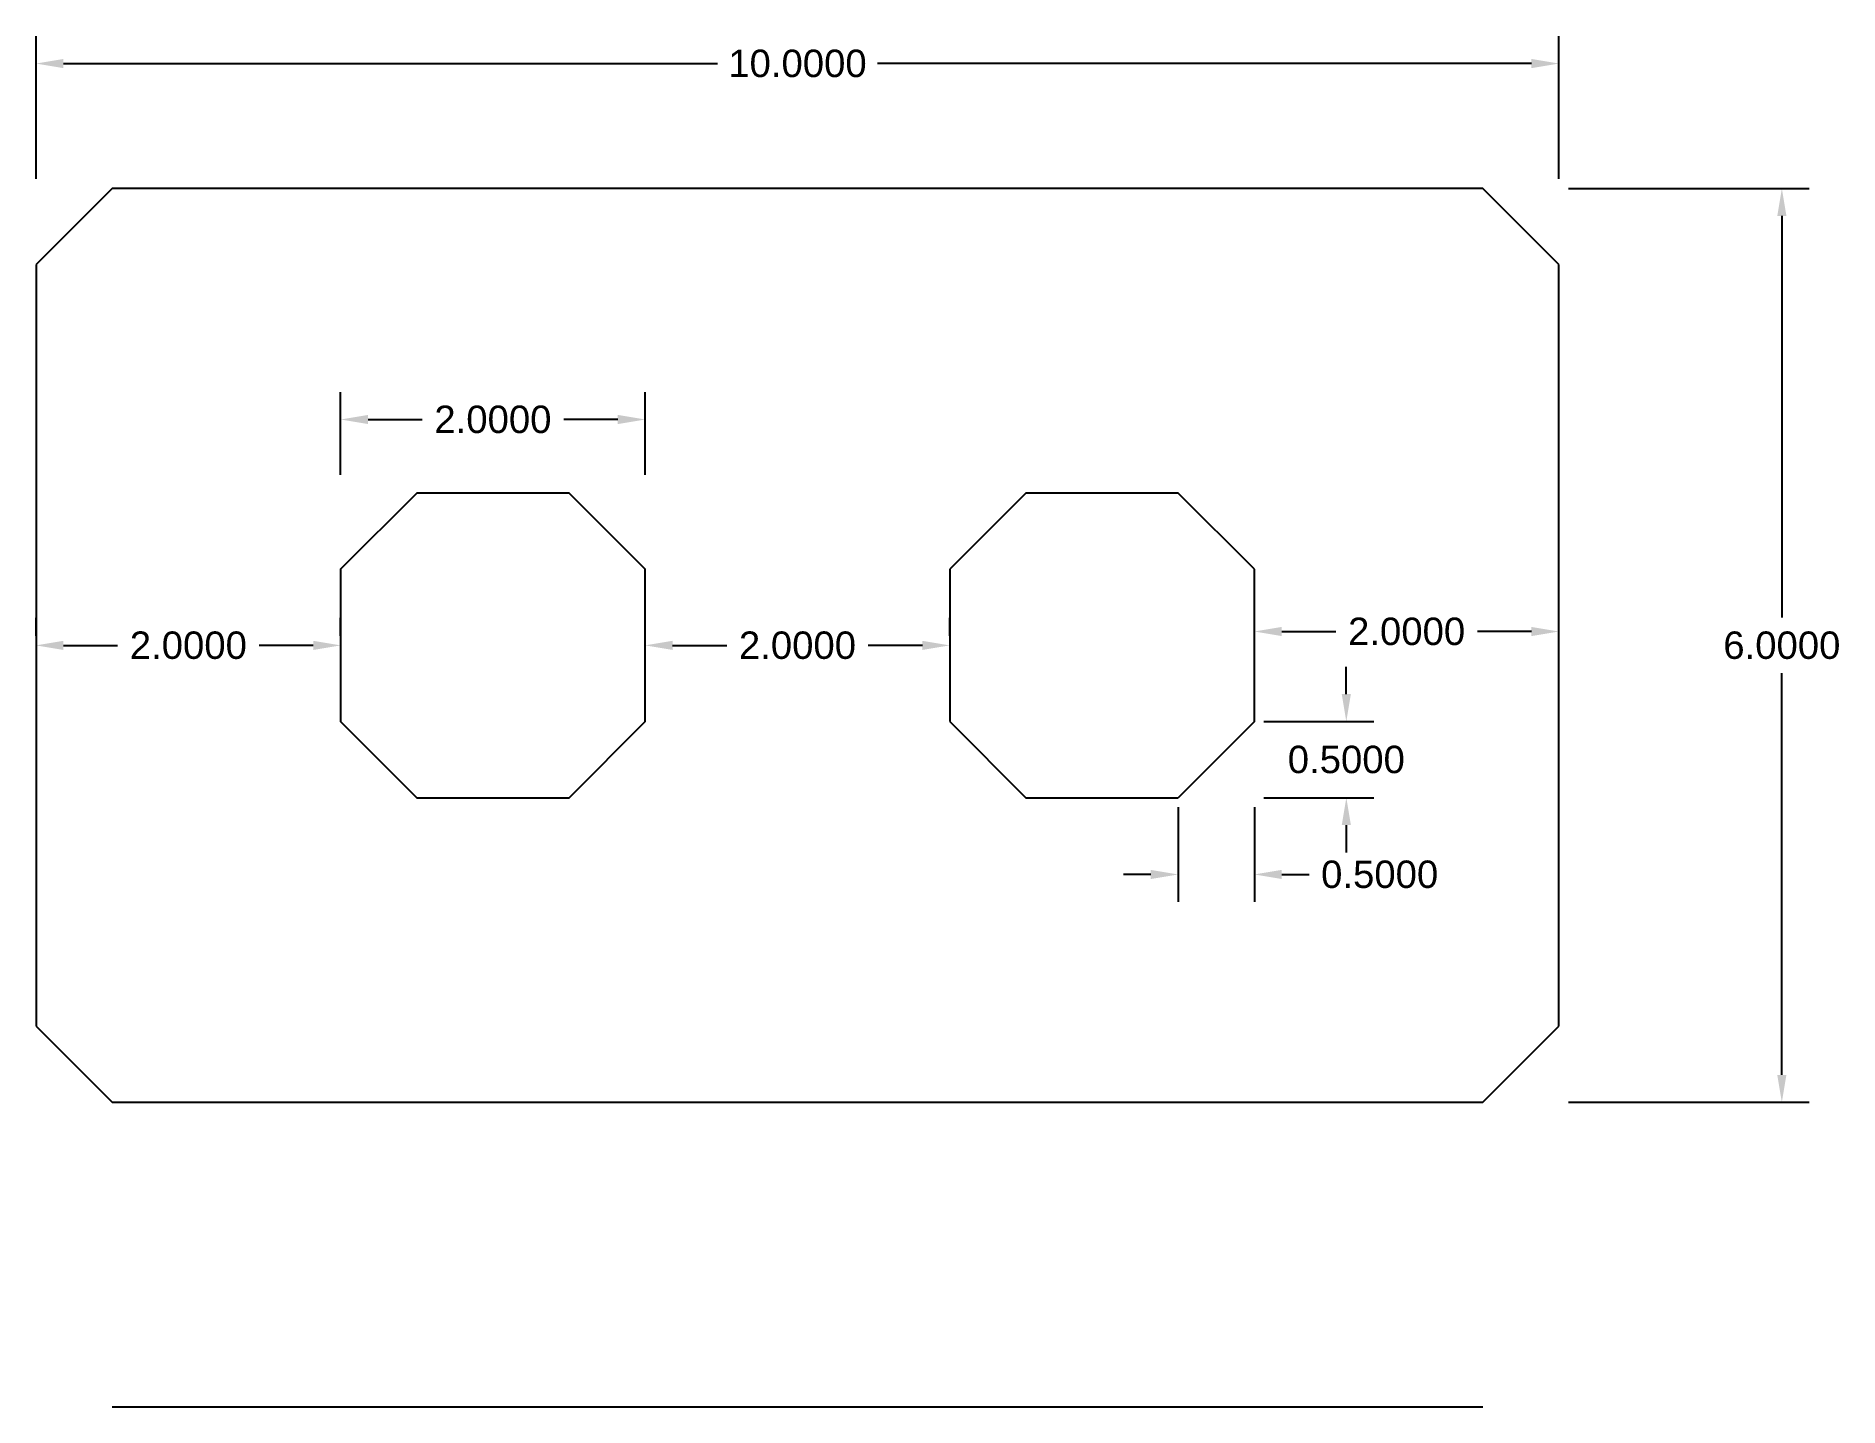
# Model space of a CAD drawing. Header units: metres. Extents: x 1 to 12.8, y -1 to 8.
import ezdxf

# ---------------------------------------------------------------- set-up
doc = ezdxf.new("R2010")
doc.units = ezdxf.units.M
doc.header["$MEASUREMENT"] = 0
doc.styles.get("Standard").update_dxf_attribs({"font": 'arial.ttf'})
doc.dimstyles.get("Standard").update_dxf_attribs({"dimtxt": 0.18, "dimasz": 0.18, "dimexe": 0.18, "dimexo": 0.0625, "dimgap": 0.09, "dimtad": 0, "dimtih": 1, "dimtoh": 1, "dimdec": 4, "dimzin": 0, "dimdsep": 46, "dimtxsty": 'Standard', "dimcen": 0.09, "dimadec": 0, "dimazin": 0, "dimtfac": 1, "dimtdec": 4, "dimtofl": 0, "dimtmove": 0, "dimatfit": 3, "dimfxl": 1, "dimtolj": 1, "dimtzin": 0, "dimarcsym": 0})

# ---------------------------------------------------------------- blocks, each defined once
blk = doc.blocks.new('*D3')
at = {"color": 0, "lineweight": -2, "transparency": 16777216}
for p, q in [((1, 7.063), (1, 8)), ((11, 7.063), (11, 8)), ((1.18, 7.82), (5.475, 7.82)), ((10.82, 7.82), (6.525, 7.82))]:
    blk.add_line(p, q, dxfattribs=at)
at = {"color": 0, "transparency": 16777216}
for points in [[(1.18, 7.85), (1.18, 7.79), (1, 7.82)], [(10.82, 7.85), (10.82, 7.79), (11, 7.82)]]:
    blk.add_solid(points, dxfattribs=at)
at = {"layer": 'Defpoints', "color": 0, "transparency": 16777216}
for p in [(11, 7.82), (1, 7), (11, 7)]:
    blk.add_point(p, dxfattribs=at)
at = {"color": 0, "transparency": 16777216, "insert": (6, 7.82), "char_height": 0.18, "attachment_point": 5}
blk.add_mtext('\\A1;10.0000', dxfattribs=at)
blk = doc.blocks.new('*D4')
at = {"color": 0, "lineweight": -2, "transparency": 16777216}
for p, q in [((11.062, 7), (12.644, 7)), ((12.464, 6.82), (12.464, 4.182)), ((12.464, 1.18), (12.464, 3.818)), ((11.062, 1), (12.644, 1))]:
    blk.add_line(p, q, dxfattribs=at)
at = {"color": 0, "transparency": 16777216}
for points in [[(12.434, 6.82), (12.494, 6.82), (12.464, 7)], [(12.434, 1.18), (12.494, 1.18), (12.464, 1)]]:
    blk.add_solid(points, dxfattribs=at)
at = {"layer": 'Defpoints', "color": 0, "transparency": 16777216}
for p in [(11, 7), (11, 1), (12.464, 1)]:
    blk.add_point(p, dxfattribs=at)
at = {"color": 0, "transparency": 16777216, "insert": (12.464, 4), "char_height": 0.18, "attachment_point": 5}
blk.add_mtext('\\A1;6.0000', dxfattribs=at)
blk = doc.blocks.new('*D5')
at = {"color": 0, "lineweight": -2, "transparency": 16777216}
for p, q in [((9, 4.062), (9, 4.271)), ((11, 4.062), (11, 4.271)), ((9.18, 4.091), (9.535, 4.091)), ((10.82, 4.091), (10.465, 4.091))]:
    blk.add_line(p, q, dxfattribs=at)
at = {"color": 0, "transparency": 16777216}
for points in [[(9.18, 4.121), (9.18, 4.061), (9, 4.091)], [(10.82, 4.121), (10.82, 4.061), (11, 4.091)]]:
    blk.add_solid(points, dxfattribs=at)
at = {"layer": 'Defpoints', "color": 0, "transparency": 16777216}
for p in [(11, 4.091), (9, 4), (11, 4)]:
    blk.add_point(p, dxfattribs=at)
at = {"color": 0, "transparency": 16777216, "insert": (10, 4.091), "char_height": 0.18, "attachment_point": 5}
blk.add_mtext('\\A1;2.0000', dxfattribs=at)
blk = doc.blocks.new('*D6')
at = {"color": 0, "lineweight": -2, "transparency": 16777216}
for p, q in [((8.5, 2.938), (8.5, 2.316)), ((9, 2.938), (9, 2.316)), ((8.32, 2.496), (8.14, 2.496)), ((9.18, 2.496), (9.36, 2.496))]:
    blk.add_line(p, q, dxfattribs=at)
at = {"color": 0, "transparency": 16777216}
for points in [[(8.32, 2.526), (8.32, 2.466), (8.5, 2.496)], [(9.18, 2.526), (9.18, 2.466), (9, 2.496)]]:
    blk.add_solid(points, dxfattribs=at)
at = {"layer": 'Defpoints', "color": 0, "transparency": 16777216}
for p in [(8.5, 3), (9, 3), (9, 2.496)]:
    blk.add_point(p, dxfattribs=at)
at = {"color": 0, "transparency": 16777216, "insert": (9.823, 2.496), "char_height": 0.18, "attachment_point": 5}
blk.add_mtext('\\A1;0.5000', dxfattribs=at)
blk = doc.blocks.new('*D7')
at = {"color": 0, "lineweight": -2, "transparency": 16777216}
for p, q in [((9.604, 3.68), (9.604, 3.86)), ((9.063, 3.5), (9.784, 3.5)), ((9.063, 3), (9.784, 3)), ((9.604, 2.82), (9.604, 2.64))]:
    blk.add_line(p, q, dxfattribs=at)
at = {"color": 0, "transparency": 16777216}
for points in [[(9.574, 3.68), (9.634, 3.68), (9.604, 3.5)], [(9.574, 2.82), (9.634, 2.82), (9.604, 3)]]:
    blk.add_solid(points, dxfattribs=at)
at = {"layer": 'Defpoints', "color": 0, "transparency": 16777216}
for p in [(9, 3.5), (9, 3), (9.604, 3)]:
    blk.add_point(p, dxfattribs=at)
at = {"color": 0, "transparency": 16777216, "insert": (9.604, 3.25), "char_height": 0.18, "attachment_point": 5}
blk.add_mtext('\\A1;0.5000', dxfattribs=at)
blk = doc.blocks.new('*D8')
at = {"color": 0, "lineweight": -2, "transparency": 16777216}
for p, q in [((5, 4.062), (5, 4.18)), ((7, 4.062), (7, 4.18)), ((5.18, 4), (5.535, 4)), ((6.82, 4), (6.465, 4))]:
    blk.add_line(p, q, dxfattribs=at)
at = {"color": 0, "transparency": 16777216}
for points in [[(5.18, 4.03), (5.18, 3.97), (5, 4)], [(6.82, 4.03), (6.82, 3.97), (7, 4)]]:
    blk.add_solid(points, dxfattribs=at)
at = {"layer": 'Defpoints', "color": 0, "transparency": 16777216}
for p in [(5, 4), (7, 4), (7, 4)]:
    blk.add_point(p, dxfattribs=at)
at = {"color": 0, "transparency": 16777216, "insert": (6, 4), "char_height": 0.18, "attachment_point": 5}
blk.add_mtext('\\A1;2.0000', dxfattribs=at)
blk = doc.blocks.new('*D9')
at = {"color": 0, "lineweight": -2, "transparency": 16777216}
for p, q in [((3, 5.119), (3, 5.663)), ((5, 5.119), (5, 5.663)), ((3.18, 5.483), (3.535, 5.483)), ((4.82, 5.483), (4.465, 5.483))]:
    blk.add_line(p, q, dxfattribs=at)
at = {"color": 0, "transparency": 16777216}
for points in [[(3.18, 5.513), (3.18, 5.453), (3, 5.483)], [(4.82, 5.513), (4.82, 5.453), (5, 5.483)]]:
    blk.add_solid(points, dxfattribs=at)
at = {"layer": 'Defpoints', "color": 0, "transparency": 16777216}
for p in [(5, 5.483), (3, 5.056), (5, 5.056)]:
    blk.add_point(p, dxfattribs=at)
at = {"color": 0, "transparency": 16777216, "insert": (4, 5.483), "char_height": 0.18, "attachment_point": 5}
blk.add_mtext('\\A1;2.0000', dxfattribs=at)
blk = doc.blocks.new('*D10')
at = {"color": 0, "lineweight": -2, "transparency": 16777216}
for p, q in [((1, 4.062), (1, 4.18)), ((3, 4.062), (3, 4.18)), ((1.18, 4), (1.535, 4)), ((2.82, 4), (2.465, 4))]:
    blk.add_line(p, q, dxfattribs=at)
at = {"color": 0, "transparency": 16777216}
for points in [[(1.18, 4.03), (1.18, 3.97), (1, 4)], [(2.82, 4.03), (2.82, 3.97), (3, 4)]]:
    blk.add_solid(points, dxfattribs=at)
at = {"layer": 'Defpoints', "color": 0, "transparency": 16777216}
for p in [(1, 4), (1, 4), (3, 4)]:
    blk.add_point(p, dxfattribs=at)
at = {"color": 0, "transparency": 16777216, "insert": (2, 4), "char_height": 0.18, "attachment_point": 5}
blk.add_mtext('\\A1;2.0000', dxfattribs=at)

msp = doc.modelspace()

# ---------------------------------------------------------------- linework, layer by layer
for p, q in [((1.5, 7), (1, 6.5)), ((10.5, 7), (1.5, 7)), ((11, 6.5), (10.5, 7)), ((1, 6.5), (1, 1.5)), ((11, 1.5), (11, 6.5)), ((7.5, 5), (7, 4.5)), ((8.5, 5), (7.5, 5)), ((9, 4.5), (8.5, 5)), ((7, 4.5), (7, 3.5)), ((9, 3.5), (9, 4.5)), ((7, 3.5), (7.5, 3)), ((9, 3.5), (8.5, 3)), ((7.5, 3), (8.5, 3)), ((1, 1.5), (1.5, 1)), ((10.5, 1), (11, 1.5)), ((1.5, 1), (10.5, 1)), ((1.5, -1), (10.5, -1))]:
    msp.add_line(p, q)
msp.add_lwpolyline([(3.5, 3), (4.5, 3), (5, 3.5), (5, 4.5), (4.5, 5), (3.5, 5), (3, 4.5), (3, 3.5)], close=True)

# ---------------------------------------------------------------- dimensions: what is measured, and where the dimension line sits
for base, p1, p2, picture, middle in [((11, 7.82047), (1, 7), (11, 7), '*D3', (6, 7.82047)), ((5, 5.48283), (3, 5.05612), (5, 5.05612), '*D9', (4, 5.48283)), ((11, 4.09138), (9, 4), (11, 4), '*D5', (10, 4.09138)), ((1, 4), (3, 4), (1, 4), '*D10', (2, 4)), ((7, 4), (5, 4), (7, 4), '*D8', (6, 4)), ((9, 2.49585), (8.5, 3), (9, 3), '*D6', (9.82332, 2.49585))]:
    dim = msp.add_linear_dim(base=base, p1=p1, p2=p2, dimstyle='Standard')
    dim.commit()
    dim.dimension.update_dxf_attribs({"geometry": picture, "text_midpoint": middle})
for base, p1, p2, picture, middle in [((12.46405, 1), (11, 7), (11, 1), '*D4', (12.46405, 4)), ((9.60351, 3), (9, 3.5), (9, 3), '*D7', (9.60351, 3.25))]:
    dim = msp.add_linear_dim(base=base, p1=p1, p2=p2, angle=90, dimstyle='Standard')
    dim.commit()
    dim.dimension.update_dxf_attribs({"geometry": picture, "text_midpoint": middle})

doc.saveas('drawing.dxf')
